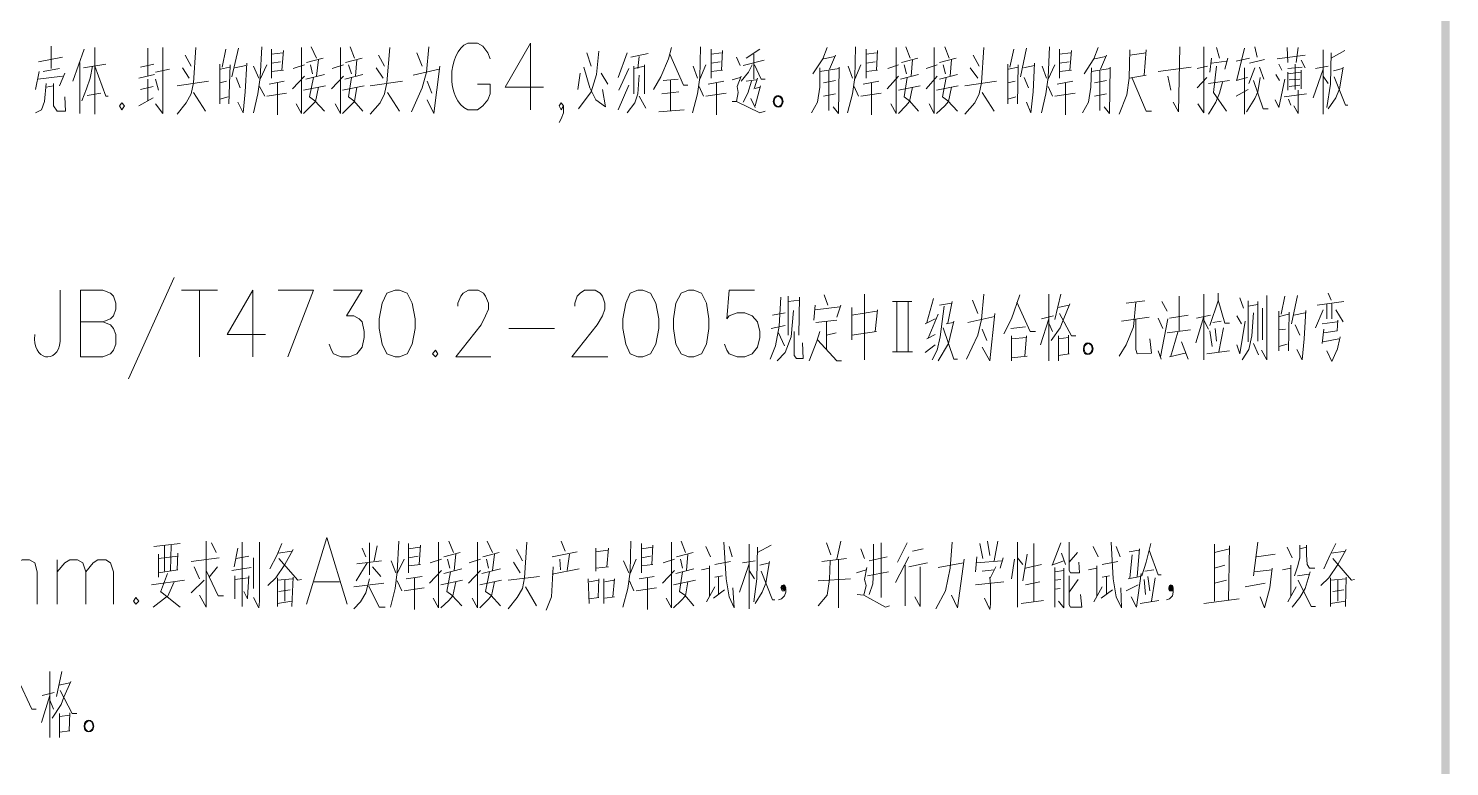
# Model space of a CAD drawing. Header units: millimetres. Extents: x 0 to 1648, y 27 to 2331.
# Drawn here: x 1306 to 1647.5, y 1980.1 to 2157.4 of the extents above; entities that cross this region are included whole.
import ezdxf

# ---------------------------------------------------------------- set-up
doc = ezdxf.new("R2010")
doc.units = ezdxf.units.MM
doc.layers.add('1', color=7, linetype='Continuous')

msp = doc.modelspace()

# ---------------------------------------------------------------- hatches: boundary and pattern name
h = msp.add_hatch(color=0)
h.dxf.hatch_style = 2
h.paths.add_polyline_path([(1647.54, 2331.231732), (1645.56, 2329.431732), (1647.54, 27.231732)])
h = msp.add_hatch(color=0)
h.dxf.hatch_style = 2
h.paths.add_polyline_path([(1645.56, 2329.431732), (1647.54, 27.231732), (1645.56, 29.031732)])

# ---------------------------------------------------------------- linework, layer by layer
at = {"layer": '1', "color": 0, "lineweight": 5}
for points in [[(1311.48, 2153.211732), (1311.48, 2147.811732)], [(1319.4, 2152.491732), (1316.7, 2144.751732)], [(1321.92, 2152.851732), (1321.92, 2136.831732)], [(1334.7, 2152.671732), (1334.7, 2146.011732)], [(1336.5, 2139.351732), (1338.3, 2137.011732), (1338.3, 2152.851732)], [(1346.22, 2152.851732), (1345.68, 2144.391732), (1345.14, 2141.691732), (1343.88, 2139.531732), (1341.72, 2136.831732)], [(1353.42, 2152.491732), (1352.52, 2148.171732)], [(1356.48, 2152.671732), (1354.86, 2145.831732)], [(1362.06, 2153.031732), (1361.7, 2145.651732)], [(1364.4, 2152.491732), (1364.4, 2145.471732)], [(1367.28, 2152.131732), (1366.92, 2147.451732)], [(1371.6, 2152.851732), (1371.6, 2137.011732), (1370.34, 2139.351732)], [(1373.94, 2153.031732), (1375.2, 2150.331732)], [(1380.96, 2152.851732), (1380.96, 2137.011732), (1379.7, 2139.351732)], [(1383.3, 2153.031732), (1384.38, 2150.331732)], [(1392.84, 2152.851732), (1392.12, 2144.391732), (1391.58, 2141.691732), (1390.5, 2139.531732), (1388.16, 2136.831732)], [(1401.66, 2146.911732), (1402.2, 2153.031732)], [(1426.68, 2153.931732), (1420.56, 2143.311732), (1429.74, 2143.311732)], [(1426.68, 2153.931732), (1426.68, 2137.911732)], [(1443.06, 2151.951732), (1442.52, 2146.371732), (1441.26, 2142.231732), (1438.2, 2138.091732)], [(1460.52, 2152.851732), (1459.8, 2150.151732), (1458, 2145.831732), (1456.2, 2142.771732)], [(1467.54, 2153.031732), (1467.36, 2145.651732)], [(1470.06, 2152.491732), (1470.06, 2145.471732)], [(1472.76, 2152.131732), (1472.58, 2147.451732)], [(1481.76, 2152.491732), (1478.52, 2150.331732)], [(1497.96, 2152.851732), (1496.88, 2150.151732), (1494.54, 2146.551732)], [(1504.8, 2153.031732), (1504.62, 2145.651732)], [(1507.32, 2152.491732), (1507.32, 2145.471732)], [(1510.02, 2152.131732), (1509.84, 2147.451732)], [(1514.52, 2152.851732), (1514.52, 2137.011732), (1513.26, 2139.351732)], [(1516.86, 2153.031732), (1517.94, 2150.331732)], [(1523.7, 2152.851732), (1523.7, 2137.011732), (1522.44, 2139.351732)], [(1526.22, 2153.031732), (1527.3, 2150.331732)], [(1535.58, 2152.851732), (1535.04, 2144.391732), (1534.5, 2141.691732), (1533.42, 2139.531732), (1531.08, 2136.831732)], [(1542.78, 2152.491732), (1541.88, 2148.171732)], [(1545.84, 2152.671732), (1544.4, 2145.831732)], [(1551.42, 2153.031732), (1551.06, 2145.651732)], [(1553.76, 2152.491732), (1553.76, 2145.471732)], [(1556.64, 2152.131732), (1556.28, 2147.451732)], [(1563.12, 2152.851732), (1562.04, 2150.151732), (1559.7, 2146.551732)], [(1570.68, 2152.311732), (1570.5, 2145.471732), (1569.96, 2141.511732), (1568.16, 2136.831732)], [(1574.1, 2146.191732), (1574.64, 2152.311732)], [(1582.74, 2153.031732), (1582.38, 2137.371732), (1581.12, 2139.711732)], [(1588.5, 2153.031732), (1588.5, 2137.191732), (1587.06, 2139.351732)], [(1591.56, 2152.851732), (1592.28, 2150.331732)], [(1598.22, 2152.671732), (1596.42, 2145.111732)], [(1600.74, 2153.031732), (1601.28, 2150.511732)], [(1608.48, 2152.851732), (1608.66, 2149.251732)], [(1611.18, 2152.851732), (1610.64, 2149.251732)], [(1617.12, 2152.311732), (1617.12, 2136.831732)], [(1619.1, 2150.331732), (1622.34, 2152.131732)], [(1308.42, 2149.431732), (1314.18, 2150.511732)], [(1318.32, 2137.011732), (1318.32, 2149.251732)], [(1321.38, 2148.351732), (1320.84, 2145.471732), (1319.94, 2142.951732), (1318.86, 2140.071732)], [(1319.22, 2147.991732), (1324.62, 2148.891732)], [(1321.92, 2148.351732), (1324.62, 2141.151732), (1325.16, 2141.151732)], [(1336.14, 2148.891732), (1332.9, 2148.171732)], [(1343.7, 2151.051732), (1345.14, 2148.351732)], [(1351.98, 2148.891732), (1351.98, 2139.351732)], [(1354.14, 2139.351732), (1354.5, 2148.711732)], [(1355.58, 2147.991732), (1358.28, 2148.531732)], [(1357.56, 2137.191732), (1358.1, 2142.231732), (1358.46, 2149.071732)], [(1360.08, 2148.351732), (1361.34, 2145.471732)], [(1363.32, 2148.711732), (1361.7, 2145.291732)], [(1364.4, 2151.231732), (1367.1, 2151.591732)], [(1364.4, 2149.071732), (1366.56, 2149.431732)], [(1372.32, 2148.711732), (1369.62, 2147.811732)], [(1372.86, 2149.251732), (1376.82, 2150.331732)], [(1374.3, 2146.551732), (1373.76, 2148.711732)], [(1375.74, 2149.971732), (1375.2, 2146.011732)], [(1381.68, 2148.711732), (1378.98, 2147.811732)], [(1382.22, 2149.251732), (1386.18, 2150.331732)], [(1383.66, 2146.551732), (1382.94, 2148.711732)], [(1384.92, 2149.971732), (1384.56, 2146.011732)], [(1390.14, 2151.051732), (1391.58, 2148.351732)], [(1399.32, 2151.591732), (1400.58, 2148.351732)], [(1404.9, 2148.351732), (1403.46, 2137.011732), (1401.84, 2140.251732)], [(1440.18, 2151.591732), (1441.26, 2148.351732)], [(1449.9, 2151.591732), (1447.74, 2145.651732)], [(1450.8, 2150.511732), (1454.94, 2151.411732)], [(1451.52, 2148.351732), (1451.52, 2141.691732)], [(1451.52, 2147.811732), (1454.04, 2148.351732)], [(1452.78, 2150.691732), (1452.42, 2147.811732)], [(1454.04, 2148.711732), (1454.04, 2141.691732)], [(1460.16, 2151.231732), (1463.4, 2143.851732), (1464.48, 2143.851732)], [(1465.74, 2148.351732), (1466.82, 2145.471732)], [(1468.8, 2148.711732), (1467.36, 2145.291732)], [(1470.06, 2151.231732), (1472.58, 2151.591732)], [(1470.06, 2149.071732), (1472.22, 2149.431732)], [(1476.18, 2150.511732), (1477.08, 2148.531732)], [(1477.26, 2144.751732), (1479.06, 2146.911732), (1479.96, 2148.711732)], [(1477.8, 2148.531732), (1482.84, 2149.791732)], [(1480.32, 2151.231732), (1480.32, 2145.291732)], [(1480.5, 2148.711732), (1482.12, 2145.291732), (1483.02, 2145.291732)], [(1497.06, 2150.151732), (1499.76, 2150.691732)], [(1499.94, 2151.051732), (1498.5, 2147.631732)], [(1503, 2148.351732), (1504.08, 2145.471732)], [(1506.06, 2148.711732), (1504.62, 2145.291732)], [(1507.32, 2151.231732), (1509.84, 2151.591732)], [(1507.32, 2149.071732), (1509.48, 2149.431732)], [(1515.06, 2148.711732), (1512.54, 2147.811732)], [(1515.78, 2149.251732), (1519.74, 2150.331732)], [(1517.04, 2146.551732), (1516.5, 2148.711732)], [(1518.48, 2149.971732), (1518.12, 2146.011732)], [(1524.42, 2148.711732), (1521.72, 2147.811732)], [(1524.96, 2149.251732), (1528.92, 2150.331732)], [(1526.4, 2146.551732), (1525.86, 2148.711732)], [(1527.84, 2149.971732), (1527.48, 2146.011732)], [(1533.06, 2151.051732), (1534.5, 2148.351732)], [(1541.34, 2148.891732), (1541.34, 2139.351732)], [(1543.68, 2139.351732), (1543.86, 2148.711732)], [(1545.12, 2147.991732), (1547.82, 2148.531732)], [(1546.92, 2137.191732), (1547.46, 2142.231732), (1547.82, 2149.071732)], [(1549.62, 2148.351732), (1550.7, 2145.471732)], [(1552.68, 2148.711732), (1551.06, 2145.291732)], [(1553.76, 2151.231732), (1556.46, 2151.591732)], [(1553.76, 2149.071732), (1556.1, 2149.431732)], [(1562.22, 2150.151732), (1564.92, 2150.691732)], [(1565.1, 2151.051732), (1563.66, 2147.631732)], [(1574.64, 2151.591732), (1570.68, 2151.051732)], [(1586.88, 2147.811732), (1589.4, 2148.351732)], [(1590.3, 2150.331732), (1589.94, 2146.911732)], [(1590.3, 2149.071732), (1593.9, 2149.611732)], [(1591.56, 2148.351732), (1590.84, 2142.051732), (1593.9, 2137.551732)], [(1594.26, 2150.331732), (1593.54, 2147.631732)], [(1596.24, 2149.611732), (1599.48, 2150.331732)], [(1599.48, 2149.071732), (1603.08, 2149.971732)], [(1606.14, 2150.151732), (1612.8, 2151.051732)], [(1606.5, 2148.891732), (1607.22, 2147.451732)], [(1610.46, 2148.891732), (1610.46, 2142.771732)], [(1611.9, 2149.791732), (1612.8, 2147.991732)], [(1618.38, 2148.351732), (1615.32, 2147.811732)], [(1619.1, 2151.591732), (1618.92, 2144.031732), (1618.02, 2138.451732)], [(1308.6, 2147.091732), (1307.7, 2142.771732)], [(1308.24, 2145.291732), (1314.18, 2146.011732)], [(1309.5, 2147.091732), (1313.46, 2147.811732)], [(1314.72, 2146.731732), (1313.46, 2143.671732)], [(1332.54, 2145.471732), (1336.32, 2146.371732)], [(1334.7, 2140.071732), (1334.7, 2145.291732)], [(1339.92, 2147.631732), (1336.5, 2146.911732)], [(1336.5, 2145.291732), (1337.22, 2142.591732)], [(1344.6, 2145.471732), (1342.98, 2147.991732)], [(1354.32, 2148.171732), (1352.16, 2147.631732)], [(1355.94, 2145.651732), (1356.84, 2143.131732)], [(1360.08, 2137.191732), (1361.16, 2141.691732), (1361.7, 2145.651732)], [(1367.28, 2147.451732), (1364.4, 2147.091732)], [(1369.44, 2142.951732), (1372.32, 2146.011732)], [(1377.18, 2146.371732), (1372.68, 2145.291732)], [(1374.48, 2145.651732), (1373.58, 2140.971732)], [(1378.8, 2142.951732), (1381.68, 2146.011732)], [(1386.36, 2146.371732), (1382.04, 2145.291732)], [(1383.66, 2145.651732), (1382.94, 2140.971732)], [(1391.22, 2145.471732), (1389.6, 2147.991732)], [(1398.42, 2146.191732), (1404.72, 2147.631732)], [(1401.66, 2146.911732), (1400.58, 2143.131732)], [(1438.56, 2146.731732), (1438.02, 2142.771732)], [(1439.46, 2148.171732), (1440.9, 2143.131732), (1442.34, 2140.251732), (1444.68, 2138.631732), (1443.96, 2142.771732)], [(1443.6, 2146.731732), (1445.22, 2144.031732)], [(1450.26, 2147.811732), (1447.92, 2142.591732)], [(1452.78, 2146.191732), (1452.42, 2141.691732), (1451.7, 2139.531732), (1449.9, 2137.191732)], [(1458.54, 2144.931732), (1462.14, 2145.291732)], [(1460.34, 2137.731732), (1460.34, 2145.111732)], [(1465.56, 2137.191732), (1466.82, 2141.691732), (1467.36, 2145.651732)], [(1472.76, 2147.451732), (1470.06, 2147.091732)], [(1477.26, 2146.011732), (1476.36, 2143.491732), (1476.54, 2142.051732), (1476.18, 2139.891732), (1475.1, 2139.891732)], [(1475.1, 2145.111732), (1477.08, 2145.651732)], [(1478.52, 2144.751732), (1480.86, 2145.111732)], [(1481.22, 2145.471732), (1480.5, 2143.131732)], [(1496.16, 2147.991732), (1496.16, 2143.311732), (1495.62, 2139.711732), (1494.18, 2137.191732)], [(1496.16, 2147.091732), (1500.84, 2147.811732)], [(1498.32, 2137.731732), (1498.32, 2147.271732)], [(1500.84, 2148.171732), (1500.66, 2137.011732), (1499.4, 2138.631732)], [(1502.82, 2137.191732), (1504.08, 2141.691732), (1504.62, 2145.651732)], [(1510.02, 2147.451732), (1507.32, 2147.091732)], [(1512.36, 2142.951732), (1515.06, 2146.011732)], [(1519.92, 2146.371732), (1515.6, 2145.291732)], [(1517.22, 2145.651732), (1516.5, 2140.971732)], [(1521.72, 2142.951732), (1524.42, 2146.011732)], [(1529.28, 2146.371732), (1524.96, 2145.291732)], [(1526.58, 2145.651732), (1525.68, 2140.971732)], [(1534.14, 2145.471732), (1532.34, 2147.991732)], [(1543.86, 2148.171732), (1541.52, 2147.631732)], [(1545.3, 2145.651732), (1546.38, 2143.131732)], [(1549.44, 2137.191732), (1550.52, 2141.691732), (1551.06, 2145.651732)], [(1556.64, 2147.451732), (1553.76, 2147.091732)], [(1561.5, 2147.991732), (1561.32, 2143.311732), (1560.78, 2139.711732), (1559.34, 2137.191732)], [(1561.5, 2147.091732), (1566, 2147.811732)], [(1563.48, 2137.731732), (1563.48, 2147.271732)], [(1566, 2148.171732), (1565.82, 2137.011732), (1564.56, 2138.631732)], [(1570.5, 2145.471732), (1574.64, 2146.191732)], [(1571.22, 2145.471732), (1574.64, 2137.551732), (1575.9, 2137.551732)], [(1577.52, 2147.091732), (1585.44, 2148.171732)], [(1580.58, 2142.591732), (1579.86, 2146.011732)], [(1586.88, 2143.131732), (1589.22, 2145.651732)], [(1596.24, 2144.931732), (1598.94, 2145.651732)], [(1598.22, 2147.991732), (1598.22, 2136.831732)], [(1602, 2145.651732), (1601.46, 2142.231732), (1600.74, 2140.611732), (1598.76, 2137.371732)], [(1600.74, 2147.991732), (1599.3, 2144.211732)], [(1601.82, 2148.171732), (1602.9, 2145.291732)], [(1605.6, 2140.251732), (1606.5, 2138.451732), (1607.94, 2145.291732)], [(1606.68, 2144.931732), (1605.78, 2146.371732)], [(1608.66, 2147.811732), (1612.08, 2148.171732)], [(1608.66, 2142.591732), (1608.66, 2146.911732)], [(1608.66, 2146.551732), (1611.9, 2146.911732)], [(1609.02, 2145.111732), (1611.54, 2145.291732)], [(1611.9, 2147.451732), (1611.9, 2142.951732)], [(1617.12, 2147.631732), (1614.78, 2140.791732)], [(1617.12, 2146.011732), (1618.38, 2144.211732)], [(1621.98, 2148.171732), (1621.08, 2142.951732), (1620.18, 2140.791732), (1618.38, 2138.091732)], [(1619.64, 2147.271732), (1621.8, 2147.811732)], [(1619.82, 2145.831732), (1622.52, 2138.991732), (1623.06, 2138.991732)], [(1310.22, 2144.211732), (1309.86, 2139.891732), (1309.14, 2137.911732), (1307.7, 2137.191732)], [(1310.22, 2143.311732), (1312.02, 2143.671732)], [(1312.02, 2144.211732), (1312.02, 2138.811732), (1312.92, 2137.551732)], [(1320.12, 2141.331732), (1323.36, 2141.871732)], [(1335.96, 2143.491732), (1332.9, 2142.771732)], [(1341.72, 2143.671732), (1349.28, 2144.751732)], [(1345.68, 2142.051732), (1348.56, 2137.551732)], [(1351.98, 2144.391732), (1353.6, 2144.751732)], [(1361.52, 2143.491732), (1362.78, 2141.151732)], [(1363.32, 2141.151732), (1368, 2141.871732)], [(1363.86, 2144.031732), (1367.46, 2144.751732)], [(1365.84, 2144.391732), (1365.84, 2136.651732)], [(1372.14, 2142.591732), (1377.36, 2143.671732)], [(1375.74, 2143.311732), (1375.02, 2139.891732)], [(1381.5, 2142.591732), (1386.72, 2143.671732)], [(1384.92, 2143.311732), (1384.38, 2139.891732)], [(1388.16, 2143.671732), (1395.9, 2144.751732)], [(1392.3, 2142.051732), (1395.18, 2137.551732)], [(1398.06, 2137.371732), (1400.58, 2143.131732)], [(1401.84, 2144.751732), (1402.92, 2141.871732)], [(1450.26, 2143.851732), (1447.74, 2137.911732)], [(1458.18, 2141.691732), (1462.32, 2142.231732)], [(1467.18, 2143.491732), (1468.26, 2141.151732)], [(1468.8, 2141.151732), (1473.66, 2141.871732)], [(1469.34, 2144.031732), (1473.12, 2144.751732)], [(1471.32, 2144.391732), (1471.32, 2136.651732)], [(1479.78, 2144.751732), (1478.88, 2141.871732), (1477.8, 2139.711732)], [(1480.32, 2142.951732), (1481.76, 2143.311732)], [(1481.94, 2143.671732), (1480.68, 2138.811732)], [(1497.06, 2144.391732), (1499.94, 2144.931732)], [(1499.94, 2141.691732), (1497.06, 2141.151732)], [(1504.44, 2143.491732), (1505.52, 2141.151732)], [(1506.06, 2141.151732), (1510.92, 2141.871732)], [(1506.6, 2144.031732), (1510.38, 2144.751732)], [(1508.58, 2144.391732), (1508.58, 2136.651732)], [(1515.06, 2142.591732), (1520.28, 2143.671732)], [(1518.48, 2143.311732), (1517.76, 2139.891732)], [(1524.24, 2142.591732), (1529.46, 2143.671732)], [(1527.84, 2143.311732), (1527.12, 2139.891732)], [(1531.08, 2143.671732), (1538.64, 2144.751732)], [(1535.22, 2142.051732), (1538.1, 2137.551732)], [(1541.34, 2144.391732), (1543.14, 2144.751732)], [(1551.06, 2143.491732), (1552.14, 2141.151732)], [(1552.68, 2141.151732), (1557.54, 2141.871732)], [(1553.22, 2144.031732), (1557, 2144.751732)], [(1555.2, 2144.391732), (1555.2, 2136.651732)], [(1562.22, 2144.391732), (1565.1, 2144.931732)], [(1565.1, 2141.691732), (1562.22, 2141.151732)], [(1589.58, 2144.211732), (1594.62, 2144.931732)], [(1593, 2144.571732), (1592.28, 2141.871732), (1591.38, 2139.711732), (1589.58, 2136.831732)], [(1596.24, 2141.151732), (1599.12, 2142.771732)], [(1600.38, 2144.931732), (1602.72, 2138.091732), (1603.98, 2138.091732)], [(1607.76, 2140.971732), (1613.16, 2141.691732)], [(1611.54, 2143.851732), (1609.02, 2143.491732)], [(1611.18, 2142.591732), (1611.18, 2137.011732), (1610.1, 2138.811732)], [(1312.92, 2137.551732), (1314.9, 2137.551732), (1314.72, 2140.971732)], [(1328.4, 2139.531732), (1327.86, 2138.811732), (1328.4, 2137.911732), (1329.12, 2138.811732), (1328.4, 2139.531732)], [(1332.54, 2138.811732), (1335.96, 2140.791732)], [(1351.98, 2140.431732), (1353.96, 2140.971732)], [(1357.56, 2137.191732), (1356.3, 2139.711732)], [(1372.14, 2137.011732), (1373.94, 2138.811732), (1375.02, 2139.891732)], [(1374.84, 2140.071732), (1373.58, 2140.971732)], [(1374.84, 2140.071732), (1377.18, 2137.551732)], [(1381.5, 2137.011732), (1383.3, 2138.811732), (1384.38, 2139.891732)], [(1384.2, 2140.071732), (1382.94, 2140.971732)], [(1384.2, 2140.071732), (1386.36, 2137.551732)], [(1434.6, 2138.811732), (1434.06, 2137.911732), (1433.52, 2138.811732), (1434.06, 2139.531732), (1434.6, 2138.811732), (1434.6, 2137.191732), (1434.06, 2135.751732), (1433.52, 2134.851732)], [(1452.78, 2141.151732), (1454.4, 2138.271732)], [(1476.18, 2139.891732), (1481.76, 2137.191732), (1483.02, 2137.551732)], [(1480.68, 2138.451732), (1479.6, 2140.611732)], [(1515.06, 2137.011732), (1516.86, 2138.811732), (1517.76, 2139.891732)], [(1517.76, 2140.071732), (1516.5, 2140.971732)], [(1517.76, 2140.071732), (1519.92, 2137.551732)], [(1524.24, 2137.011732), (1526.22, 2138.811732), (1527.12, 2139.891732)], [(1526.94, 2140.071732), (1525.68, 2140.971732)], [(1526.94, 2140.071732), (1529.28, 2137.551732)], [(1541.34, 2140.431732), (1543.32, 2140.971732)], [(1546.92, 2137.191732), (1545.84, 2139.711732)], [(1609.38, 2138.991732), (1608.84, 2140.431732)], [(1457.46, 2137.371732), (1463.58, 2137.911732)], [(1341, 2097.591732), (1330.02, 2073.291732)], [(1318.5, 2078.511732), (1318.5, 2094.531732), (1323.9, 2094.531732), (1325.7, 2093.811732), (1326.42, 2093.091732), (1326.96, 2091.471732), (1326.96, 2090.031732), (1326.42, 2088.411732), (1325.7, 2087.691732), (1323.9, 2086.971732), (1318.5, 2086.971732)], [(1342.8, 2094.531732), (1351.44, 2094.531732)], [(1347.12, 2094.531732), (1347.12, 2078.511732)], [(1359.9, 2094.531732), (1353.78, 2083.911732), (1362.96, 2083.911732)], [(1359.9, 2094.531732), (1359.9, 2078.511732)], [(1368.36, 2078.511732), (1374.48, 2094.531732), (1366.02, 2094.531732)], [(1379.34, 2094.531732), (1386.18, 2094.531732), (1382.4, 2088.411732), (1384.2, 2088.411732), (1385.46, 2087.691732), (1386.18, 2086.971732), (1386.72, 2084.631732), (1386.72, 2083.191732), (1386.18, 2080.851732), (1384.92, 2079.231732), (1383.12, 2078.511732), (1381.14, 2078.511732), (1379.34, 2079.231732), (1378.8, 2080.131732), (1378.26, 2081.571732)], [(1394.1, 2094.531732), (1392.12, 2093.811732), (1391.04, 2091.471732), (1390.32, 2087.691732), (1390.32, 2085.351732), (1391.04, 2081.571732), (1392.12, 2079.231732), (1394.1, 2078.511732), (1395.18, 2078.511732), (1396.98, 2079.231732), (1398.24, 2081.571732), (1398.96, 2085.351732), (1398.96, 2087.691732), (1398.24, 2091.471732), (1396.98, 2093.811732), (1395.18, 2094.531732), (1394.1, 2094.531732)], [(1409.22, 2090.751732), (1409.22, 2091.471732), (1409.94, 2093.091732), (1410.48, 2093.811732), (1411.74, 2094.531732), (1414.08, 2094.531732), (1415.34, 2093.811732), (1415.88, 2093.091732), (1416.6, 2091.471732), (1416.6, 2090.031732), (1415.88, 2088.411732), (1414.8, 2086.251732), (1408.68, 2078.511732), (1417.14, 2078.511732)], [(1437.3, 2090.751732), (1437.3, 2091.471732), (1437.84, 2093.091732), (1438.56, 2093.811732), (1439.64, 2094.531732), (1442.16, 2094.531732), (1443.42, 2093.811732), (1443.96, 2093.091732), (1444.5, 2091.471732), (1444.5, 2090.031732), (1443.96, 2088.411732), (1442.7, 2086.251732), (1436.58, 2078.511732), (1445.22, 2078.511732)], [(1452.42, 2094.531732), (1450.62, 2093.811732), (1449.54, 2091.471732), (1448.82, 2087.691732), (1448.82, 2085.351732), (1449.54, 2081.571732), (1450.62, 2079.231732), (1452.42, 2078.511732), (1453.68, 2078.511732), (1455.48, 2079.231732), (1456.74, 2081.571732), (1457.46, 2085.351732), (1457.46, 2087.691732), (1456.74, 2091.471732), (1455.48, 2093.811732), (1453.68, 2094.531732), (1452.42, 2094.531732)], [(1464.66, 2094.531732), (1462.86, 2093.811732), (1461.6, 2091.471732), (1461.06, 2087.691732), (1461.06, 2085.351732), (1461.6, 2081.571732), (1462.86, 2079.231732), (1464.66, 2078.511732), (1465.92, 2078.511732), (1467.72, 2079.231732), (1468.98, 2081.571732), (1469.52, 2085.351732), (1469.52, 2087.691732), (1468.98, 2091.471732), (1467.72, 2093.811732), (1465.92, 2094.531732), (1464.66, 2094.531732)], [(1480.5, 2094.531732), (1474.38, 2094.531732), (1473.84, 2087.691732), (1474.38, 2088.411732), (1476.36, 2089.131732), (1478.16, 2089.131732), (1479.96, 2088.411732), (1481.22, 2086.971732), (1481.76, 2084.631732), (1481.76, 2083.191732), (1481.22, 2080.851732), (1479.96, 2079.231732), (1478.16, 2078.511732), (1476.36, 2078.511732), (1474.38, 2079.231732), (1473.84, 2080.131732), (1473.3, 2081.571732)], [(1591.92, 2093.811732), (1591.92, 2092.191732)], [(1618.38, 2093.811732), (1619.1, 2092.191732)], [(1486.8, 2092.911732), (1486.44, 2085.891732), (1485.54, 2081.211732), (1484.28, 2077.971732)], [(1488.6, 2093.091732), (1488.6, 2083.731732)], [(1491.3, 2092.191732), (1488.6, 2091.831732)], [(1491.12, 2083.731732), (1491.3, 2092.911732)], [(1495.08, 2090.931732), (1494.72, 2087.331732)], [(1495.08, 2089.851732), (1501.02, 2090.571732)], [(1497.24, 2093.451732), (1498.14, 2090.931732)], [(1501.2, 2090.931732), (1500.3, 2088.051732)], [(1503.9, 2090.391732), (1503.9, 2082.651732)], [(1506.96, 2093.631732), (1506.96, 2077.791732)], [(1513.62, 2091.831732), (1518.3, 2091.831732)], [(1514.7, 2091.831732), (1514.7, 2079.771732)], [(1517.4, 2091.831732), (1517.4, 2079.771732)], [(1523.52, 2092.551732), (1521.9, 2086.791732)], [(1526.04, 2090.751732), (1525.14, 2083.371732), (1524.42, 2080.131732), (1523.16, 2077.791732)], [(1524.96, 2090.931732), (1527.84, 2091.471732)], [(1528.02, 2091.831732), (1526.94, 2086.611732)], [(1532.88, 2092.191732), (1534.14, 2088.951732)], [(1535.04, 2087.511732), (1535.58, 2093.631732)], [(1544.22, 2093.451732), (1542.24, 2087.691732)], [(1543.5, 2091.651732), (1546.74, 2084.631732)], [(1551.24, 2093.631732), (1551.24, 2077.791732)], [(1551.24, 2093.091732), (1551.24, 2077.611732)], [(1556.28, 2091.291732), (1554.66, 2087.331732), (1553.94, 2085.531732), (1551.78, 2082.471732)], [(1554.12, 2093.631732), (1552.68, 2087.511732)], [(1553.4, 2090.391732), (1556.1, 2090.931732)], [(1569.78, 2091.471732), (1574.28, 2092.011732)], [(1571.58, 2085.711732), (1572.12, 2091.651732)], [(1578.42, 2091.831732), (1579.68, 2089.491732)], [(1582.56, 2084.631732), (1582.56, 2093.091732)], [(1588.5, 2093.631732), (1588.5, 2077.791732)], [(1591.92, 2092.011732), (1589.94, 2086.071732)], [(1591.92, 2092.191732), (1593.54, 2086.611732), (1594.62, 2086.611732)], [(1597.14, 2092.731732), (1598.04, 2090.211732)], [(1599.12, 2082.111732), (1599.12, 2092.011732)], [(1599.12, 2090.751732), (1601.46, 2091.111732)], [(1601.46, 2091.831732), (1601.46, 2082.291732)], [(1603.62, 2093.271732), (1603.62, 2077.791732), (1602.36, 2080.131732)], [(1607.94, 2093.091732), (1607.04, 2088.771732)], [(1611, 2093.271732), (1609.56, 2086.431732)], [(1615.68, 2090.931732), (1622.16, 2091.831732)], [(1618.02, 2091.291732), (1618.02, 2087.691732)], [(1619.28, 2091.291732), (1619.28, 2087.691732)], [(1323.9, 2086.971732), (1325.7, 2086.251732), (1326.42, 2085.351732), (1326.96, 2083.911732), (1326.96, 2081.571732), (1326.42, 2080.131732), (1325.7, 2079.231732), (1323.9, 2078.511732), (1318.5, 2078.511732)], [(1484.82, 2088.591732), (1487.88, 2089.131732)], [(1489.86, 2089.671732), (1489.32, 2083.371732), (1487.88, 2079.591732), (1485.9, 2077.611732)], [(1495.26, 2086.791732), (1500.3, 2087.331732)], [(1497.78, 2086.971732), (1497.78, 2080.311732)], [(1503.9, 2088.591732), (1509.84, 2089.491732)], [(1510.02, 2089.851732), (1509.48, 2084.631732)], [(1521.54, 2086.431732), (1523.88, 2087.691732)], [(1524.6, 2088.771732), (1522.26, 2083.011732)], [(1528.38, 2087.151732), (1527.12, 2081.751732), (1524.6, 2077.611732)], [(1531.8, 2086.791732), (1538.28, 2088.231732)], [(1535.04, 2087.511732), (1534.14, 2083.731732)], [(1538.28, 2088.951732), (1537.02, 2077.611732), (1535.22, 2080.851732)], [(1542.24, 2087.691732), (1540.44, 2084.091732)], [(1551.24, 2087.691732), (1549.26, 2081.391732)], [(1549.44, 2087.691732), (1552.32, 2088.411732)], [(1553.76, 2088.951732), (1556.64, 2083.551732)], [(1568.7, 2087.151732), (1575.36, 2088.051732)], [(1572.12, 2080.311732), (1572.12, 2087.511732)], [(1577.52, 2087.871732), (1578.6, 2085.351732)], [(1578.06, 2078.511732), (1579.86, 2087.691732)], [(1580.22, 2087.871732), (1584.72, 2088.591732)], [(1588.5, 2088.231732), (1586.52, 2081.931732)], [(1586.7, 2087.871732), (1590.12, 2088.591732)], [(1588.5, 2087.331732), (1589.58, 2085.171732)], [(1590.66, 2086.791732), (1592.64, 2087.151732)], [(1596.42, 2088.411732), (1597.5, 2086.431732)], [(1598.4, 2087.151732), (1597.14, 2079.231732), (1596.42, 2081.391732)], [(1600.38, 2089.131732), (1600.02, 2083.551732)], [(1602.54, 2082.651732), (1602.54, 2090.211732)], [(1606.5, 2089.491732), (1606.5, 2079.951732)], [(1608.84, 2088.771732), (1606.68, 2088.231732)], [(1608.84, 2079.951732), (1609.02, 2089.311732)], [(1610.1, 2088.591732), (1612.8, 2089.131732)], [(1612.08, 2077.791732), (1612.62, 2082.831732), (1612.98, 2089.671732)], [(1617.12, 2089.851732), (1615.32, 2085.531732)], [(1620.54, 2086.971732), (1616.94, 2086.431732)], [(1620.18, 2089.851732), (1621.98, 2086.971732)], [(1620.54, 2084.811732), (1620.72, 2087.331732)], [(1421.46, 2085.351732), (1432.44, 2085.351732)], [(1487.88, 2086.071732), (1484.46, 2085.351732)], [(1486.26, 2084.271732), (1487.7, 2081.211732)], [(1490.04, 2084.631732), (1490.04, 2078.871732), (1490.58, 2078.151732), (1492.2, 2078.151732), (1492.02, 2081.931732)], [(1496.16, 2084.631732), (1495.44, 2082.291732), (1493.64, 2077.611732)], [(1497.78, 2083.731732), (1500.12, 2084.271732)], [(1509.84, 2084.631732), (1503.9, 2083.731732)], [(1521.9, 2082.831732), (1523.88, 2083.911732)], [(1525.86, 2085.531732), (1528.38, 2077.971732), (1529.28, 2077.971732)], [(1526.58, 2086.431732), (1528.2, 2086.791732)], [(1531.44, 2077.971732), (1534.14, 2083.731732)], [(1535.22, 2085.171732), (1536.3, 2082.471732)], [(1542.06, 2085.351732), (1545.66, 2085.711732)], [(1542.24, 2083.551732), (1542.24, 2077.611732)], [(1545.84, 2083.551732), (1545.48, 2078.691732)], [(1546.74, 2084.631732), (1548, 2084.631732)], [(1551.24, 2086.611732), (1552.14, 2084.631732)], [(1553.58, 2083.551732), (1553.58, 2077.611732)], [(1555.92, 2083.731732), (1555.92, 2079.231732)], [(1556.64, 2083.551732), (1557.72, 2083.551732)], [(1571.58, 2085.711732), (1569.78, 2081.391732)], [(1579.68, 2084.271732), (1585.26, 2084.991732)], [(1580.58, 2078.691732), (1582.2, 2084.451732)], [(1589.94, 2084.811732), (1590.48, 2081.031732)], [(1591.2, 2085.351732), (1591.56, 2082.291732)], [(1593.18, 2085.531732), (1592.1, 2079.771732)], [(1597.68, 2077.791732), (1599.3, 2080.311732), (1600.02, 2083.551732)], [(1606.5, 2084.991732), (1608.12, 2085.171732)], [(1610.46, 2086.251732), (1611.54, 2083.731732)], [(1617.3, 2085.171732), (1616.94, 2081.751732)], [(1617.3, 2084.271732), (1620.54, 2084.811732)], [(1403.82, 2080.131732), (1403.1, 2079.231732), (1403.82, 2078.511732), (1404.36, 2079.231732), (1403.82, 2080.131732)], [(1495.62, 2082.651732), (1500.3, 2077.611732), (1501.38, 2077.611732)], [(1521.54, 2079.591732), (1523.88, 2081.391732)], [(1542.24, 2082.831732), (1545.84, 2083.191732)], [(1553.58, 2082.831732), (1555.92, 2083.191732)], [(1569.78, 2081.391732), (1568.16, 2078.691732)], [(1572.12, 2080.311732), (1572.48, 2079.231732), (1575.9, 2079.411732), (1575.54, 2082.831732)], [(1583.1, 2082.111732), (1584.72, 2077.971732)], [(1601.64, 2079.051732), (1600.38, 2081.751732)], [(1606.5, 2081.031732), (1608.48, 2081.571732)], [(1612.08, 2077.791732), (1610.82, 2080.311732)], [(1620.9, 2082.831732), (1617.12, 2082.111732)], [(1620.54, 2080.311732), (1619.28, 2077.431732), (1618.02, 2079.951732)], [(1621.26, 2083.371732), (1620.54, 2080.131732)], [(1513.62, 2079.771732), (1518.48, 2079.771732)], [(1542.24, 2078.331732), (1546.02, 2078.691732)], [(1542.24, 2078.691732), (1542.24, 2078.331732)], [(1553.58, 2078.871732), (1556.1, 2079.231732)], [(1577.52, 2079.951732), (1578.24, 2077.971732)], [(1580.22, 2078.511732), (1584, 2079.411732)], [(1589.22, 2079.231732), (1594.62, 2079.951732)], [(1336.14, 2032.971732), (1342.44, 2033.691732)], [(1338.66, 2027.031732), (1338.66, 2033.151732)], [(1340.28, 2033.331732), (1340.1, 2027.211732)], [(1348.74, 2034.231732), (1348.74, 2018.391732), (1347.12, 2021.271732)], [(1350, 2033.871732), (1351.08, 2031.531732)], [(1356.3, 2032.611732), (1355.4, 2028.111732)], [(1357.38, 2034.051732), (1357.38, 2018.571732)], [(1361.52, 2034.051732), (1361.52, 2019.831732), (1361.34, 2018.211732), (1360.08, 2020.731732)], [(1369.62, 2032.251732), (1367.64, 2028.651732), (1365.48, 2025.411732), (1363.5, 2023.611732)], [(1366.92, 2033.691732), (1365.66, 2030.811732)], [(1372.86, 2019.111732), (1377.72, 2035.131732), (1382.58, 2019.111732)], [(1386.18, 2032.611732), (1387.08, 2030.451732)], [(1387.98, 2033.871732), (1387.98, 2026.131732)], [(1389.78, 2033.151732), (1389.06, 2029.551732)], [(1395, 2034.231732), (1394.64, 2026.851732)], [(1397.34, 2033.691732), (1397.34, 2026.671732)], [(1397.34, 2032.431732), (1400.04, 2032.791732)], [(1400.22, 2033.331732), (1399.86, 2028.651732)], [(1404.54, 2034.051732), (1404.54, 2018.211732), (1403.28, 2020.551732)], [(1407.06, 2034.231732), (1408.14, 2031.531732)], [(1413.9, 2034.051732), (1413.9, 2018.211732), (1412.64, 2020.551732)], [(1416.24, 2034.231732), (1417.5, 2031.531732)], [(1425.78, 2034.051732), (1425.24, 2025.411732), (1424.7, 2022.891732), (1423.44, 2020.731732), (1421.28, 2018.031732)], [(1423.26, 2032.251732), (1424.7, 2029.551732)], [(1434.06, 2034.231732), (1434.96, 2031.891732)], [(1442.34, 2032.611732), (1442.34, 2027.031732)], [(1445.04, 2028.111732), (1445.4, 2032.611732)], [(1450.8, 2034.231732), (1450.62, 2026.851732)], [(1453.32, 2033.691732), (1453.32, 2026.671732)], [(1453.32, 2032.431732), (1456.02, 2032.791732)], [(1456.02, 2033.331732), (1455.84, 2028.651732)], [(1460.52, 2034.051732), (1460.52, 2018.211732), (1459.26, 2020.551732)], [(1462.86, 2034.231732), (1463.94, 2031.531732)], [(1468.8, 2032.971732), (1469.88, 2030.451732)], [(1473.12, 2034.051732), (1473.66, 2025.231732), (1474.38, 2020.911732), (1475.64, 2018.211732), (1475.28, 2023.071732)], [(1474.38, 2032.971732), (1475.1, 2030.451732)], [(1479.24, 2033.511732), (1479.24, 2018.031732)], [(1481.22, 2032.791732), (1481.04, 2025.231732), (1480.32, 2019.651732)], [(1481.22, 2031.531732), (1484.46, 2033.331732)], [(1497.78, 2033.871732), (1498.86, 2030.991732)], [(1501.2, 2034.231732), (1500.3, 2029.911732)], [(1506.06, 2032.431732), (1506.96, 2030.091732)], [(1509.12, 2033.511732), (1509.12, 2027.031732), (1508.94, 2023.971732), (1508.04, 2021.451732)], [(1510.92, 2020.731732), (1510.92, 2033.871732)], [(1517.22, 2033.871732), (1514.88, 2029.191732)], [(1518.48, 2031.891732), (1521, 2032.431732)], [(1528.02, 2034.051732), (1527.48, 2027.751732), (1526.4, 2022.351732), (1524.06, 2018.031732)], [(1534.68, 2033.691732), (1535.4, 2030.091732)], [(1536.48, 2034.231732), (1537.02, 2030.811732)], [(1539, 2034.231732), (1538.1, 2029.551732)], [(1543.68, 2034.051732), (1543.68, 2018.391732)], [(1547.64, 2019.651732), (1547.64, 2033.691732)], [(1554.12, 2033.871732), (1552.14, 2028.651732)], [(1556.1, 2034.051732), (1556.1, 2027.211732), (1556.46, 2026.671732), (1558.62, 2026.671732), (1558.44, 2029.191732)], [(1561.86, 2032.971732), (1563.12, 2030.451732)], [(1566.18, 2034.051732), (1566.72, 2025.231732), (1567.44, 2020.911732), (1568.7, 2018.211732), (1568.52, 2023.071732)], [(1567.44, 2032.971732), (1568.34, 2030.451732)], [(1572.48, 2025.771732), (1573.02, 2032.431732)], [(1575.72, 2033.691732), (1574.64, 2029.191732), (1573.56, 2025.951732)], [(1591.02, 2033.511732), (1591.02, 2019.831732)], [(1591.02, 2031.531732), (1594.62, 2032.431732)], [(1594.62, 2033.151732), (1594.44, 2020.011732)], [(1601.46, 2034.051732), (1600.38, 2025.951732)], [(1608.48, 2032.791732), (1609.74, 2030.271732)], [(1611.54, 2033.331732), (1611.54, 2030.091732)], [(1611.54, 2032.431732), (1613.16, 2032.791732)], [(1613.16, 2033.331732), (1613.16, 2030.991732), (1613.34, 2028.651732), (1613.88, 2027.751732), (1615.14, 2027.751732)], [(1622.7, 2032.251732), (1620.72, 2028.651732), (1618.56, 2025.411732), (1616.58, 2023.611732)], [(1620.18, 2033.691732), (1618.74, 2030.811732)], [(1301.4, 2026.851732), (1303.2, 2029.011732), (1304.46, 2029.731732), (1306.26, 2029.731732), (1307.52, 2029.011732), (1308.06, 2026.851732), (1308.06, 2019.111732)], [(1312.92, 2029.731732), (1312.92, 2019.111732)], [(1312.92, 2026.851732), (1314.72, 2029.011732), (1315.98, 2029.731732), (1317.78, 2029.731732), (1319.04, 2029.011732), (1319.76, 2026.851732), (1319.76, 2019.111732)], [(1319.76, 2026.851732), (1321.56, 2029.011732), (1322.64, 2029.731732), (1324.62, 2029.731732), (1325.7, 2029.011732), (1326.42, 2026.851732), (1326.42, 2019.111732)], [(1337.22, 2031.171732), (1337.22, 2025.591732)], [(1337.22, 2030.091732), (1341.9, 2030.631732)], [(1341.9, 2031.351732), (1341.72, 2027.391732)], [(1345.14, 2029.371732), (1351.8, 2030.271732)], [(1355.94, 2030.091732), (1359, 2030.631732)], [(1360.08, 2030.271732), (1360.08, 2022.891732)], [(1365.66, 2030.811732), (1364.04, 2027.571732)], [(1366.02, 2031.351732), (1369.26, 2031.891732)], [(1366.2, 2030.091732), (1370.7, 2024.871732), (1371.6, 2025.051732)], [(1387.44, 2029.011732), (1384.74, 2024.691732)], [(1384.92, 2028.831732), (1390.86, 2029.551732)], [(1393.2, 2029.551732), (1394.28, 2026.671732)], [(1396.26, 2029.911732), (1394.64, 2026.491732)], [(1397.34, 2030.271732), (1399.68, 2030.631732)], [(1405.26, 2029.911732), (1402.56, 2029.011732)], [(1405.8, 2030.451732), (1409.76, 2031.531732)], [(1407.24, 2027.751732), (1406.7, 2029.911732)], [(1408.68, 2031.171732), (1408.32, 2027.211732)], [(1414.62, 2029.911732), (1411.92, 2029.011732)], [(1415.16, 2030.451732), (1419.12, 2031.531732)], [(1416.6, 2027.751732), (1416.06, 2029.911732)], [(1418.04, 2031.171732), (1417.5, 2027.211732)], [(1424.16, 2026.671732), (1422.54, 2029.191732)], [(1431.9, 2030.451732), (1437.84, 2031.711732)], [(1433.7, 2029.911732), (1433.88, 2027.391732)], [(1436.04, 2031.171732), (1435.5, 2027.211732)], [(1442.34, 2031.711732), (1445.22, 2032.071732)], [(1449, 2029.551732), (1450.26, 2026.671732)], [(1452.06, 2029.911732), (1450.62, 2026.491732)], [(1453.32, 2030.271732), (1455.48, 2030.631732)], [(1461.24, 2029.911732), (1458.54, 2029.011732)], [(1461.78, 2030.451732), (1465.74, 2031.531732)], [(1463.22, 2027.751732), (1462.68, 2029.911732)], [(1464.48, 2031.171732), (1464.12, 2027.211732)], [(1470.96, 2028.651732), (1474.74, 2029.371732)], [(1479.24, 2028.831732), (1476.9, 2021.991732)], [(1480.68, 2029.551732), (1477.62, 2029.011732)], [(1484.1, 2029.371732), (1483.2, 2024.151732), (1482.3, 2021.991732), (1480.68, 2019.291732)], [(1481.76, 2028.471732), (1484.1, 2029.011732)], [(1498.68, 2029.551732), (1498.5, 2025.051732), (1497.96, 2021.271732), (1495.8, 2018.751732)], [(1496.7, 2029.371732), (1502.64, 2030.091732)], [(1500.66, 2029.731732), (1500.66, 2018.211732)], [(1508.04, 2029.551732), (1512.36, 2030.451732)], [(1514.34, 2024.331732), (1517.58, 2030.451732)], [(1517.58, 2028.111732), (1522.08, 2029.011732)], [(1524.6, 2027.931732), (1530.72, 2029.011732)], [(1530.9, 2029.911732), (1529.28, 2018.211732), (1527.84, 2021.271732)], [(1533.96, 2030.451732), (1533.6, 2026.851732)], [(1533.78, 2029.011732), (1539.9, 2029.551732)], [(1540.26, 2030.271732), (1539.54, 2027.751732)], [(1542.96, 2029.911732), (1542.24, 2025.231732)], [(1544.94, 2028.651732), (1543.68, 2030.271732)], [(1546.02, 2031.171732), (1544.94, 2024.691732)], [(1551.96, 2028.471732), (1554.84, 2029.551732)], [(1554.3, 2031.351732), (1555.2, 2028.651732)], [(1558.08, 2031.531732), (1556.1, 2029.191732)], [(1564.02, 2028.651732), (1567.8, 2029.371732)], [(1570.5, 2031.711732), (1572.84, 2032.071732)], [(1571.22, 2030.991732), (1570.68, 2025.411732)], [(1575.36, 2032.071732), (1577.52, 2026.131732), (1578.24, 2026.131732)], [(1601.1, 2030.451732), (1605.6, 2031.171732)], [(1611.54, 2030.271732), (1611, 2028.111732), (1610.28, 2025.951732)], [(1618.74, 2030.811732), (1617.3, 2027.571732)], [(1619.1, 2031.351732), (1622.52, 2031.891732)], [(1619.46, 2030.091732), (1623.96, 2024.871732), (1624.68, 2025.051732)], [(1341.9, 2027.391732), (1337.22, 2026.671732)], [(1339.38, 2026.491732), (1337.76, 2021.991732)], [(1347.12, 2025.231732), (1345.86, 2028.111732)], [(1348.74, 2027.211732), (1351.62, 2021.091732), (1352.88, 2021.091732)], [(1351.44, 2028.111732), (1349.46, 2025.591732)], [(1354.86, 2027.211732), (1359.54, 2027.931732)], [(1355.58, 2025.951732), (1355.58, 2020.371732)], [(1355.58, 2025.051732), (1358.82, 2025.411732)], [(1359, 2025.951732), (1358.64, 2020.551732)], [(1365.84, 2025.411732), (1365.84, 2018.571732)], [(1369.62, 2025.591732), (1369.26, 2018.571732)], [(1388.7, 2028.111732), (1390.68, 2025.771732)], [(1393.02, 2018.391732), (1394.1, 2022.891732), (1394.64, 2026.851732)], [(1396.8, 2025.231732), (1400.58, 2025.771732)], [(1400.22, 2028.651732), (1397.34, 2028.291732)], [(1398.78, 2025.411732), (1398.78, 2017.851732)], [(1402.38, 2024.151732), (1405.26, 2027.211732)], [(1410.12, 2027.571732), (1405.8, 2026.491732)], [(1407.42, 2026.851732), (1406.52, 2022.171732)], [(1411.74, 2024.151732), (1414.62, 2027.211732)], [(1419.48, 2027.571732), (1414.98, 2026.491732)], [(1416.78, 2026.851732), (1415.88, 2022.171732)], [(1421.28, 2024.871732), (1428.84, 2025.771732)], [(1432.08, 2028.111732), (1431.72, 2020.911732), (1430.46, 2017.671732)], [(1431.9, 2026.311732), (1438.38, 2027.571732)], [(1442.34, 2027.751732), (1445.4, 2028.111732)], [(1448.82, 2018.391732), (1450.08, 2022.891732), (1450.62, 2026.851732)], [(1452.78, 2025.231732), (1456.38, 2025.771732)], [(1456.02, 2028.651732), (1453.32, 2028.291732)], [(1454.76, 2025.411732), (1454.76, 2017.851732)], [(1458.36, 2024.151732), (1461.24, 2027.211732)], [(1465.92, 2027.571732), (1461.6, 2026.491732)], [(1463.22, 2026.851732), (1462.5, 2022.171732)], [(1469.7, 2027.751732), (1467.72, 2027.391732)], [(1469.7, 2021.091732), (1469.7, 2028.291732)], [(1470.96, 2025.591732), (1472.76, 2025.951732)], [(1471.86, 2025.771732), (1471.86, 2021.451732)], [(1479.24, 2027.211732), (1480.5, 2025.231732)], [(1482.12, 2027.031732), (1484.82, 2020.191732), (1485.36, 2020.191732)], [(1504.98, 2026.671732), (1507.32, 2027.391732)], [(1507.5, 2027.931732), (1506.96, 2025.051732), (1507.32, 2023.611732), (1506.78, 2021.271732), (1505.16, 2021.451732)], [(1507.68, 2025.951732), (1512.72, 2026.851732)], [(1516.68, 2028.471732), (1516.68, 2018.751732)], [(1519.02, 2020.911732), (1520.28, 2018.571732), (1520.28, 2028.111732)], [(1538.1, 2027.391732), (1535.22, 2027.031732)], [(1538.46, 2028.111732), (1537.02, 2025.231732)], [(1537.02, 2025.591732), (1537.2, 2023.611732), (1537.2, 2019.111732), (1537.02, 2017.851732)], [(1545.66, 2027.751732), (1549.44, 2028.651732)], [(1552.68, 2027.931732), (1552.68, 2018.391732)], [(1552.68, 2026.851732), (1554.84, 2027.211732)], [(1554.84, 2027.751732), (1554.84, 2018.211732), (1553.58, 2019.831732)], [(1556.1, 2025.951732), (1556.1, 2018.931732), (1556.46, 2018.391732), (1559.16, 2018.391732), (1558.8, 2021.451732)], [(1562.76, 2027.751732), (1560.78, 2027.391732)], [(1562.76, 2021.091732), (1562.76, 2028.291732)], [(1564.02, 2025.591732), (1565.82, 2025.951732)], [(1565.1, 2025.771732), (1565.1, 2021.451732)], [(1570.32, 2025.231732), (1573.2, 2025.771732)], [(1573.38, 2026.491732), (1572.3, 2018.391732), (1571.04, 2020.911732)], [(1574.28, 2027.031732), (1576.44, 2027.391732)], [(1575, 2025.771732), (1575.54, 2022.351732)], [(1576.8, 2025.411732), (1575.9, 2019.831732)], [(1591.02, 2027.751732), (1593.54, 2028.471732)], [(1600.56, 2026.851732), (1604.88, 2027.391732)], [(1604.88, 2027.751732), (1604.34, 2023.071732), (1603.08, 2018.211732), (1602, 2020.911732)], [(1609.38, 2027.751732), (1607.4, 2027.391732)], [(1609.38, 2021.091732), (1609.38, 2028.471732)], [(1611, 2025.951732), (1613.7, 2026.311732)], [(1614.06, 2026.851732), (1612.8, 2022.891732)], [(1618.92, 2025.411732), (1618.92, 2018.571732)], [(1622.7, 2025.591732), (1622.52, 2018.571732)], [(1335.6, 2023.791732), (1343.52, 2024.871732)], [(1337.76, 2022.171732), (1342.44, 2018.391732)], [(1341, 2024.511732), (1339.38, 2020.911732)], [(1345.14, 2021.811732), (1348.2, 2024.871732)], [(1358.64, 2020.371732), (1357.74, 2022.171732)], [(1365.84, 2024.871732), (1369.44, 2025.231732)], [(1366.2, 2022.171732), (1368.9, 2022.531732)], [(1367.64, 2025.051732), (1367.64, 2019.831732)], [(1374.66, 2024.511732), (1380.78, 2024.511732)], [(1391.4, 2024.151732), (1384.2, 2023.251732)], [(1387.98, 2025.231732), (1387.08, 2021.811732), (1385.82, 2019.651732)], [(1387.8, 2023.431732), (1390.32, 2018.391732), (1391.76, 2018.391732)], [(1394.64, 2024.691732), (1395.72, 2022.351732)], [(1396.26, 2022.351732), (1401.12, 2023.071732)], [(1405.08, 2023.791732), (1410.3, 2024.871732)], [(1407.78, 2021.271732), (1406.52, 2022.171732)], [(1408.68, 2024.511732), (1407.96, 2021.091732)], [(1414.44, 2023.791732), (1419.66, 2024.871732)], [(1417.14, 2021.271732), (1415.88, 2022.171732)], [(1418.04, 2024.511732), (1417.32, 2021.091732)], [(1425.42, 2023.251732), (1428.12, 2018.751732)], [(1440.72, 2019.291732), (1440.54, 2025.231732)], [(1440.72, 2024.511732), (1443.06, 2024.871732)], [(1443.06, 2025.231732), (1442.88, 2020.731732)], [(1444.32, 2025.231732), (1444.32, 2019.291732)], [(1446.66, 2024.871732), (1444.5, 2024.511732)], [(1446.48, 2020.911732), (1446.84, 2025.231732)], [(1450.44, 2024.691732), (1451.52, 2022.351732)], [(1452.06, 2022.351732), (1456.92, 2023.071732)], [(1461.06, 2023.791732), (1466.28, 2024.871732)], [(1463.76, 2021.271732), (1462.5, 2022.171732)], [(1464.48, 2024.511732), (1463.94, 2021.091732)], [(1470.96, 2023.251732), (1468.98, 2019.651732)], [(1470.6, 2020.551732), (1473.3, 2022.531732)], [(1488.06, 2022.891732), (1488.06, 2021.991732), (1487.7, 2021.091732), (1486.98, 2020.371732), (1486.26, 2020.191732)], [(1486.8, 2023.071732), (1486.98, 2022.711732), (1487.16, 2022.351732), (1487.52, 2022.351732), (1487.7, 2022.351732), (1487.88, 2022.711732), (1488.06, 2023.071732), (1487.88, 2023.431732), (1487.7, 2023.611732), (1487.52, 2023.791732), (1487.16, 2023.611732), (1486.98, 2023.431732), (1486.8, 2023.071732)], [(1487.7, 2023.071732), (1487.7, 2023.251732), (1487.52, 2023.431732), (1487.16, 2023.251732), (1487.16, 2023.071732), (1487.16, 2022.711732), (1487.52, 2022.711732), (1487.7, 2022.711732), (1487.7, 2023.071732)], [(1487.52, 2023.071732), (1487.52, 2023.071732), (1487.52, 2023.251732), (1487.34, 2023.071732), (1487.34, 2023.071732), (1487.34, 2022.891732), (1487.52, 2022.891732), (1487.52, 2022.891732), (1487.52, 2023.071732)], [(1495.8, 2024.691732), (1503.54, 2025.231732)], [(1533.6, 2023.791732), (1540.44, 2024.511732)], [(1549.08, 2024.511732), (1545.66, 2023.791732)], [(1552.68, 2024.871732), (1554.12, 2025.051732)], [(1552.68, 2022.711732), (1553.94, 2022.891732)], [(1558.26, 2025.051732), (1556.1, 2021.991732)], [(1564.02, 2023.251732), (1562.04, 2019.651732)], [(1563.84, 2020.551732), (1566.54, 2022.531732)], [(1569.78, 2022.351732), (1572.66, 2023.791732)], [(1574.1, 2025.051732), (1574.46, 2021.451732)], [(1581.12, 2022.891732), (1581.12, 2021.991732), (1580.94, 2021.091732), (1580.22, 2020.371732), (1579.5, 2020.191732)], [(1580.94, 2023.071732), (1580.94, 2023.251732), (1580.76, 2023.431732), (1580.58, 2023.611732), (1580.4, 2023.431732), (1580.22, 2023.251732), (1580.22, 2023.071732), (1580.22, 2022.711732), (1580.4, 2022.531732), (1580.58, 2022.531732), (1580.76, 2022.531732), (1580.94, 2022.711732), (1580.94, 2023.071732)], [(1580.94, 2023.071732), (1580.76, 2023.251732), (1580.58, 2023.431732), (1580.4, 2023.251732), (1580.22, 2023.071732), (1580.4, 2022.711732), (1580.58, 2022.711732), (1580.76, 2022.711732), (1580.94, 2023.071732)], [(1580.76, 2023.071732), (1580.76, 2023.071732), (1580.58, 2023.251732), (1580.4, 2023.071732), (1580.4, 2022.891732), (1580.58, 2022.891732), (1580.76, 2022.891732), (1580.76, 2023.071732)], [(1591.02, 2024.151732), (1593.9, 2024.871732)], [(1598.4, 2023.251732), (1603.26, 2024.151732)], [(1610.64, 2023.251732), (1608.66, 2019.651732)], [(1609.74, 2018.391732), (1611.54, 2020.731732), (1612.8, 2022.891732)], [(1611.18, 2024.871732), (1614.24, 2018.571732), (1615.32, 2018.571732)], [(1618.92, 2024.871732), (1622.7, 2025.231732)], [(1619.46, 2022.171732), (1622.16, 2022.531732)], [(1620.72, 2025.051732), (1620.72, 2019.831732)], [(1331.82, 2020.731732), (1331.28, 2019.831732), (1331.82, 2019.111732), (1332.54, 2019.831732), (1331.82, 2020.731732)], [(1339.2, 2020.911732), (1335.96, 2018.391732)], [(1369.26, 2019.831732), (1365.84, 2019.291732)], [(1385.82, 2019.651732), (1384.2, 2018.031732)], [(1405.08, 2018.211732), (1407.06, 2020.011732), (1407.96, 2021.091732)], [(1407.78, 2021.271732), (1410.12, 2018.751732)], [(1414.44, 2018.211732), (1416.24, 2020.011732), (1417.32, 2021.091732)], [(1417.14, 2021.271732), (1419.48, 2018.751732)], [(1440.72, 2020.371732), (1443.06, 2020.731732)], [(1444.5, 2020.551732), (1446.84, 2020.911732)], [(1461.06, 2018.211732), (1462.86, 2020.011732), (1463.94, 2021.091732)], [(1463.76, 2021.271732), (1465.92, 2018.751732)], [(1506.78, 2021.271732), (1512, 2018.391732)], [(1512, 2018.391732), (1512.9, 2018.751732)], [(1537.02, 2017.851732), (1535.76, 2020.551732)], [(1544.58, 2019.291732), (1549.98, 2020.011732)], [(1573.2, 2019.291732), (1577.7, 2020.011732)], [(1588.5, 2019.291732), (1596.96, 2020.371732)], [(1622.52, 2019.831732), (1618.92, 2019.291732)], [(1311.12, 2002.911732), (1311.12, 1987.251732)], [(1311.12, 2002.371732), (1311.12, 1987.071732)], [(1314, 2002.911732), (1312.74, 1996.971732)], [(1303.56, 2000.931732), (1306.8, 1993.911732)], [(1316.16, 2000.571732), (1314.54, 1996.791732), (1313.82, 1994.991732), (1311.66, 1991.751732)], [(1313.28, 1999.671732), (1315.98, 2000.211732)], [(1313.64, 1998.411732), (1316.52, 1992.831732)], [(1311.12, 1997.151732), (1309.14, 1990.671732)], [(1309.32, 1997.151732), (1312.2, 1997.871732)], [(1311.12, 1996.071732), (1312.02, 1993.911732)], [(1306.8, 1993.911732), (1307.88, 1993.911732)], [(1313.46, 1992.831732), (1313.46, 1987.071732)], [(1313.46, 1992.111732), (1315.98, 1992.471732)], [(1315.98, 1993.011732), (1315.8, 1988.691732)], [(1316.52, 1992.831732), (1317.6, 1992.831732)], [(1313.46, 1988.331732), (1315.98, 1988.691732)]]:
    msp.add_lwpolyline(points, dxfattribs=at)
for points, knots in [([(1416.96, 2150.151732), (1416.96, 2150.151732), (1416.42, 2151.591732), (1416.42, 2151.591732), (1416.42, 2151.591732), (1415.16, 2153.211732), (1415.16, 2153.211732), (1415.16, 2153.211732), (1413.9, 2153.931732), (1413.9, 2153.931732), (1413.9, 2153.931732), (1411.56, 2153.931732), (1411.56, 2153.931732), (1406.52, 2151.591732), (1406.34, 2140.251732), (1411.56, 2137.911732), (1411.56, 2137.911732), (1413.9, 2137.911732), (1413.9, 2137.911732), (1413.9, 2137.911732), (1415.16, 2138.811732), (1415.16, 2138.811732), (1415.16, 2138.811732), (1416.42, 2140.251732), (1416.42, 2140.251732), (1416.42, 2140.251732), (1416.96, 2141.691732), (1416.96, 2141.691732), (1416.96, 2141.691732), (1416.96, 2144.031732), (1416.96, 2144.031732), (1416.96, 2144.031732), (1413.9, 2144.031732), (1413.9, 2144.031732)], [0, 0, 0, 0, 1, 1, 1, 2, 2, 2, 3, 3, 3, 4, 4, 4, 5, 5, 5, 6, 6, 6, 7, 7, 7, 8, 8, 8, 9, 9, 9, 10, 10, 10, 11, 11, 11, 11]), ([(1487.34, 2139.891732), (1487.34, 2141.691732), (1485.18, 2141.871732), (1485, 2139.891732), (1485.18, 2138.091732), (1487.34, 2138.091732), (1487.34, 2139.891732)], [0, 0, 0, 0, 1, 1, 1, 2, 2, 2, 2]), ([(1485.18, 2139.891732), (1485.36, 2138.271732), (1486.98, 2138.271732), (1487.16, 2139.891732), (1486.98, 2141.691732), (1485.18, 2141.331732), (1485.18, 2139.891732)], [0, 0, 0, 0, 1, 1, 1, 2, 2, 2, 2]), ([(1313.64, 2094.531732), (1313.64, 2094.531732), (1313.64, 2082.291732), (1313.64, 2082.291732), (1313.1, 2076.531732), (1306.8, 2077.611732), (1307.52, 2083.911732)], [0, 0, 0, 0, 1, 1, 1, 2, 2, 2, 2]), ([(1561.86, 2080.491732), (1561.68, 2082.471732), (1559.52, 2082.291732), (1559.52, 2080.491732), (1559.34, 2078.691732), (1561.68, 2078.511732), (1561.86, 2080.491732)], [0, 0, 0, 0, 1, 1, 1, 2, 2, 2, 2]), ([(1559.7, 2080.491732), (1559.7, 2078.871732), (1561.5, 2078.871732), (1561.68, 2080.491732), (1561.68, 2081.931732), (1559.88, 2082.291732), (1559.7, 2080.491732)], [0, 0, 0, 0, 1, 1, 1, 2, 2, 2, 2]), ([(1487.88, 2023.071732), (1487.7, 2024.331732), (1486.26, 2022.891732), (1487.52, 2022.531732), (1487.52, 2022.531732), (1487.7, 2022.531732), (1487.7, 2022.531732), (1487.7, 2022.531732), (1487.88, 2022.711732), (1487.88, 2022.711732), (1487.88, 2022.711732), (1487.88, 2023.071732), (1487.88, 2023.071732)], [0, 0, 0, 0, 1, 1, 1, 2, 2, 2, 3, 3, 3, 4, 4, 4, 4]), ([(1580.04, 2023.071732), (1580.04, 2023.071732), (1580.04, 2022.711732), (1580.04, 2022.711732), (1580.04, 2022.711732), (1580.22, 2022.351732), (1580.22, 2022.351732), (1580.22, 2022.351732), (1580.58, 2022.351732), (1580.58, 2022.351732), (1580.58, 2022.351732), (1580.94, 2022.351732), (1580.94, 2022.351732), (1580.94, 2022.351732), (1581.12, 2022.711732), (1581.12, 2022.711732), (1581.12, 2022.711732), (1581.12, 2023.071732), (1581.12, 2023.071732), (1581.12, 2023.971732), (1580.04, 2023.971732), (1580.04, 2023.071732)], [0, 0, 0, 0, 1, 1, 1, 2, 2, 2, 3, 3, 3, 4, 4, 4, 5, 5, 5, 6, 6, 6, 7, 7, 7, 7]), ([(1321.74, 1989.771732), (1321.56, 1991.751732), (1319.4, 1991.751732), (1319.4, 1989.771732), (1319.4, 1987.971732), (1321.56, 1987.971732), (1321.74, 1989.771732)], [0, 0, 0, 0, 1, 1, 1, 2, 2, 2, 2]), ([(1319.58, 1989.771732), (1319.58, 1988.331732), (1321.2, 1987.971732), (1321.56, 1989.771732), (1321.38, 1991.751732), (1319.58, 1991.211732), (1319.58, 1989.771732)], [0, 0, 0, 0, 1, 1, 1, 2, 2, 2, 2])]:
    msp.add_open_spline(points, degree=3, knots=knots, dxfattribs=at)

doc.saveas('drawing.dxf')
